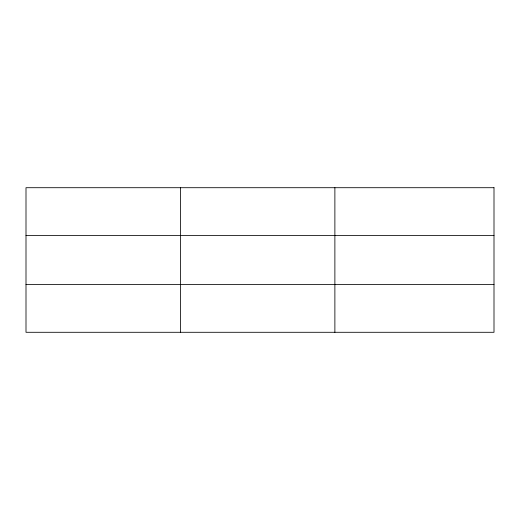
<?xml version="1.0" encoding="UTF-8"?>
<svg xmlns="http://www.w3.org/2000/svg" width="520" height="520" viewBox="0 0 520 520"><rect width="100%" height="100%" fill="white"/><g stroke="black" fill="none" stroke-linecap="round" stroke-linejoin="round"><path stroke-width="0.78" d="M180.44 187.707L180.44 332.293M334.88 187.707L334.88 332.293M26 235.424L494 235.424M26 284.577L494 284.577M494 187.707L494 332.293L26 332.293L26 187.707L494 187.707"/></g></svg>
